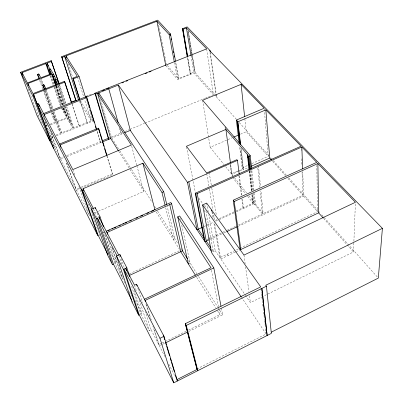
<?xml version="1.0" encoding="UTF-8"?>
<svg xmlns="http://www.w3.org/2000/svg" width="403" height="403" viewBox="0 0 403 403"><rect width="100%" height="100%" fill="white"/><g stroke="black" fill="none" stroke-linecap="round" stroke-linejoin="round"><path stroke-width="0.3" stroke-dasharray="2.02 1.51" d="M245.447 295.334L250.374 302.608L353.476 251.956L353.869 241.896M353.894 241.266L355.401 202.905M196.881 368.957L266.101 333.996L241.583 297.404M162.202 344.489L159.381 345.875L153.921 328.541M162.767 344.212L164.459 343.381M188.73 331.473L222.592 314.849L221.323 308.058M161.573 343.301L158.762 344.676L152.913 326.138M162.132 343.024L186.277 331.185M188.523 330.082L219.967 314.662L219.141 310.345M140.793 314.108L149.327 330.813L151.175 329.916L145.276 311.529M134.264 290.422L141.881 313.65L140.818 314.159L131.166 284.941M238.294 248.978L219.902 257.633L213.771 222.365M239.931 248.208L317.564 211.671L316.798 165.502M235.387 252.077L220.799 258.953L214.487 222.446M235.936 251.82L239.221 250.273M212.487 251.971L215.202 250.701L208.769 214.834M188.397 263.985L190.201 263.139L181.582 224.552M206.799 239.659L209.066 238.611M209.636 238.349L222.108 232.581M222.678 232.319L226.647 230.486M227.211 230.224L235.72 226.29M238.556 224.98L302.905 195.228L302.033 171.975M210.255 239.241L223.348 233.181M223.917 232.919L226.194 231.866M238.153 226.33L303.625 196.034L302.729 171.517M123.671 276.463L121.958 277.254L111.686 247.14M129.373 273.828L180.141 250.384M124.875 282.951L114.885 263.411L115.883 262.958L108.18 240.51M217.101 219.615L214.819 220.658L213.862 215.086M219.353 218.587L233.992 211.897M236.244 210.865L253.084 203.167L252.122 194.508M203.918 226.607L206.749 225.312M207.313 225.055L213.545 222.204M215.806 221.171L218.638 219.877M219.202 219.615L235.619 212.109M236.183 211.847L253.366 203.989L252.338 194.709M251.845 194.634L252.812 203.293L253.915 204.679L255.467 203.968L254.333 193.445M239.689 147.397L242.168 167.89L243.608 169.638L247.588 167.875M103.324 232.848L105.621 231.831M242.168 167.89L247.835 165.381M251.799 163.623L268.237 156.344L264.232 108.216M237.725 171.053L231.413 173.849L230.138 164.56M238.299 170.796L242.888 168.761L240.425 148.259M239.301 171.074L231.836 174.383L230.486 164.469M239.876 170.817L243.321 169.29L240.868 148.778M66.641 163.235L76.499 190.322L89.214 215.288L90.937 214.537M94.383 213.036L97.828 211.53M98.403 211.278L143.78 191.48L136.849 165.552M202.623 100.261L210.19 147.276L231.962 137.891M240.556 134.189L246.283 131.716L268.237 156.344M76.499 190.322L79.96 188.846M80.54 188.599L112.85 174.826L107.163 156.163M50.869 132.763L60.662 159.22L76.021 189.38L80.63 187.415M81.204 187.173L112.316 173.92L112.85 174.826M215.937 94.332L216.295 96.821L216.623 96.685L216.27 94.196M45.101 121.595L54.889 147.876L60.153 158.218L63.629 156.782M66.53 155.583L101.778 141.01M108.301 138.31L122.452 132.461M124.769 131.504L129.403 129.585M129.983 129.348L144.465 123.358M145.045 123.117L204.719 98.443M205.303 98.201L212.834 95.088M60.662 159.22L64.148 157.78M67.049 156.581L101.813 142.194M100.619 99.496L111.833 138.043L123.011 133.418M52.808 144.209L54.889 147.876M50.617 137.267L52.284 136.592M56.173 135.015L60.621 133.212L52.944 111.576M53.367 111.616L59.448 128.658L61.664 132.789L72.752 128.295L65.543 107.032M62.803 108.246L73.87 127.816L91.154 120.809L84.605 99.788M51.055 138.017L53.377 137.075M56.274 135.897L92.876 121.051M187.455 57.649L190.196 73.663L194.589 71.89L195.123 72.485L188.196 31.212M165.759 65.523L177.602 79.552L193.914 72.973L213.414 94.846L206.689 48.864M52.516 112.623L58.41 129.076L59.448 128.658M46.199 125.801L47.342 125.343M50.204 124.195L55.357 122.129L51.735 112.054M63.467 108.075L66.717 117.575L56.546 121.656L54.415 117.691L52.506 112.372M50.511 124.834L67.064 118.19L72.752 128.295M51.317 112.845L53.231 118.165L54.415 117.691M37.655 115.454L39.383 114.769M86.297 96.161L91.567 94.075M195.012 72.53L214.542 94.362M214.96 94.826L216.623 96.685M216.295 96.821L236.39 119.303M239.322 122.583L269.048 155.84M270.72 157.714L271.557 158.651M273.234 160.525L286.629 175.512M288.724 177.854L318.032 210.643M318.451 211.112L320.123 212.986M321.801 214.859L377.903 277.627M272.645 161.291L285.495 175.703M287.984 178.494L302.905 195.228M303.625 196.034L317.564 211.671M323.599 218.441L353.476 251.956M190.196 73.663L190.725 74.258L187.884 57.619M167.245 65.326L178.872 79.038L175.779 62.425M210.19 147.276L224.083 164.671M225.625 166.605L232.999 175.839M234.551 177.778L246.555 192.815M248.883 195.722L263.159 213.605L260.912 190.629M232.405 177.174L245.281 193.359M247.623 196.301L253.084 203.167M198.835 198.16L202.467 203.273M227.368 254.122L228.274 255.431M215.202 250.701L245.095 294.815M211.656 249.074L213.338 251.573L205.888 210.789M111.833 138.043L119.51 150.299M119.847 150.828L131.192 168.948M131.529 169.482L152.223 202.513M154.561 206.245L155.558 207.842M157.563 211.041L177.844 243.417M181.093 248.606L181.743 249.643M188.533 260.474L196.881 273.803M198.548 276.468L217.585 306.854M217.917 307.388L222.592 314.849M118.663 151.216L129.57 168.701M129.897 169.23L143.78 191.48M156.243 212.038L179.496 249.346M196.709 277.319L215.65 307.731M217.64 310.93L219.967 314.662M80.459 100.705L92.549 120.517M79.235 101.178L91.154 120.809M61.427 108.17L66.717 117.575M53.231 118.165L55.357 122.129M58.41 129.076L60.621 133.212M151.175 329.916L164.797 356.403M168.786 364.166L174.771 375.803M115.883 262.958L111.107 253.653L103.153 230.627M135.151 300.527L141.881 313.65M129.348 291.712L131.59 296.094M99.873 235.73L88.489 204.024M42.28 123.514L38.471 116.039L27.822 87.879M43.61 118.165L54.707 147.946M49.71 130.018L60.153 158.218M66.374 162.893L76.021 189.38M39.615 80.348L42.809 89.214M43.02 89.804L50.466 110.482M40.864 79.87L42.345 84.005M44.673 90.509L51.448 109.42M44.728 90.882L51.463 109.687M72.827 169.577L74.716 174.852M78.917 186.574L89.214 215.288M39.605 78.278L41.947 84.796M44.29 91.315L50.889 109.687M45.816 90.458L52.314 108.674M40.874 77.789L43.202 84.308M45.04 89.607L52.098 109.203M46.149 89.174L53.065 108.624M54.113 111.571L61.664 132.789M93.556 208.991L96.438 217.252M104.906 234.475L114.885 263.411M50.083 75.945L53.131 84.776M53.947 87.134L60.445 105.979M97.032 212.915L98.458 217.046M55.69 86.831L61.961 105.128M62.974 108.08L63.377 109.258L62.284 109.697L61.876 108.513M51.236 75.301L54.486 84.766M54.687 85.36L61.538 105.546M62.616 108.437L64.238 113.172L65.341 112.734L63.724 107.999M50.496 75.467L53.745 84.907M54.561 87.27L60.858 105.566M56.727 86.232L63.024 104.684M64.042 107.661L68.51 120.759L69.628 120.311L65.18 107.208M56.239 86.096L62.712 105.037M56.093 86.106L62.596 105.118M63.609 108.09L67.064 118.19M55.952 86.101L62.45 105.102M57.901 85.774L64.168 104.231M57.508 86.313L63.805 104.81M64.616 107.188L70.334 123.993L71.452 123.54L65.87 107.052M108.553 237.241L109.153 239.014M112.175 247.87L122.633 278.574M59.125 84.101L65.699 103.662M66.697 106.548L73.87 127.816M58.692 85.849L64.873 104.11M57.936 84.59L64.54 104.08M59.568 84.947L65.926 103.808M118.95 255.668L122.139 265.219M121.273 258.736L124.446 268.287M126.839 271.844L127.429 273.632M130.748 279.702L131.141 280.896M72.077 104.004L79.482 126.487L72.026 104.432M134.516 285.178L136.632 291.696M139.322 299.993L149.327 330.813M137.856 288.397L142.425 302.633M68.399 63.704L72.58 76.877M80.429 101.355L87.391 123.278L80.162 101.198M145.936 304.013L150.274 317.765M146.39 304.638L151.286 320.173M77.492 76.963L83.668 96.785M97.209 131.227L100.72 142.642L96.816 130.874M85.995 98.811L92.69 120.452M106.81 155.865L112.316 173.92M119.207 127.751L120.714 133.181M119.983 129.287L121.318 134.118M131.69 146.254L136.688 164.948M165.673 207.706L173.34 239.468L174.917 238.747L167.19 206.356M180.217 218.426L180.489 219.65M158.656 25.067L166.323 63.765M186.564 146.888L195.334 192.332M211.474 270.232L218.436 306.643M174.368 62.324L177.602 79.552M175.522 62.616L178.504 78.605L190.347 73.835L187.506 57.201M204.301 210.17L204.643 212.018M205.782 218.199L206.124 220.048M206.81 223.756L207.152 225.609M209.323 237.347L209.666 239.196M204.875 205.228L205.213 207.082M206.663 203.087L208.215 211.741M211.943 211.847L212.91 217.419M212.668 211.928L213.953 219.353M206.729 173.592L208.966 186.599M209.389 189.078L213.011 210.129M209.182 172.519L211.368 185.531M211.787 188.01L216.371 215.278M187.869 31.217L191.637 54.017M191.737 54.637L194.589 71.89M191.042 55.71L193.914 72.973M188.317 31.167L195.123 72.485M209.978 52.607L215.852 93.708M210.235 51.846L216.179 93.572M230.712 164.772L232.234 175.935M225.317 126.663L225.66 129.146M225.045 127.383L225.297 129.242M243.966 255.074L245.13 263.713M245.548 266.801L248.878 291.495M249.462 295.817L250.374 302.608M239.417 175.789L241.83 194.911M242.374 199.228L243.543 208.482L242.999 207.777L241.906 199.142M238.929 175.708L241.432 195.445M241.09 148.506L243.608 169.638M260.948 288.755L261.441 293.092M261.512 293.711L262.922 306.109M263.204 308.587L264.474 319.745M264.544 320.365L264.973 324.083M265.043 324.702L265.466 328.42M265.537 329.039L265.96 332.757M249.729 171.199L251.925 190.997M249.512 171.003L251.709 190.795M249.225 171.129L251.432 190.921M251.049 170.897L253.205 190.705M253.477 193.183L254.691 204.326L262.373 213.968L260.096 190.997M244.848 118.628L246.283 131.716M250.162 170.645L252.349 190.448M252.757 194.16L253.915 204.679M251.865 170.534L253.93 189.727M257.824 168.031L259.728 187.274M258.484 165.789L260.55 186.901M301.162 148.722L301.232 150.606M301.54 158.777L301.751 164.434"/><path stroke-width="0.6" d="M210.235 51.846L210.059 50.597L209.711 50.738L382.402 228.355L378.321 278.095L271.29 332.178M139.206 314.864L173.753 382.85L271.35 333.382L266.428 286.19L265.758 285.259L382.402 228.355M165.588 342.827L187.602 332.022M185.279 323.685L186.277 325.443L197.828 370.674L196.881 368.957L185.279 323.685L260.731 286.891L202.628 204.895L206.663 203.087L243.966 255.074L355.426 202.276L317.881 163.553L234.208 201.495L240.858 249.502L239.931 248.208L233.226 200.21L316.748 162.384L301.837 146.999L195.858 194.165L205.011 241.669L209.117 239.77M267.118 335.523L261.829 288.437L266.428 286.19M173.753 382.85L159.961 338.293L163.991 336.329L136.526 284.241L134.516 285.178L125.66 268.272L126.471 270.705M186.277 325.443L261.829 288.437M129.771 276.725L126.844 267.794L119.882 254.56L116.502 256.091L132.033 301.998L138.708 315.161L139.231 314.914L123.943 269.063L159.961 338.293M144.425 299.233L211.001 267.763L177.723 216.854L179.667 215.978L213.832 267.914L220.98 306.204M213.832 267.914L145.07 300.452L145.448 301.645M239.765 250.016L318.622 212.86L317.881 163.553M132.033 301.998L132.547 301.756M128.9 275.672L182.524 250.883L171.633 203.757L170.817 202.523L106.251 231.196M226.763 231.599L237.014 226.859M138.708 315.161L123.399 269.375L126.844 267.794M112.412 264.539L113.404 264.086L97.4 218.053L96.332 218.522L112.412 264.539L107.687 255.2L91.501 209.207L95.194 207.6L100.075 216.879L103.521 226.924M202.22 227.383L197.022 229.76L187.471 182.352L118.381 85.053L95.551 94.116L94.952 93.194L206.689 48.864L186.423 27.963L183.053 29.268L182.504 28.699L187.158 26.9L210.059 50.597M250.993 166.358L269.748 158.036L265.834 109.868L237.901 121.771L236.385 120.069L264.232 108.216L241.09 84.343L202.623 100.261L250.263 155.679L251.663 168.681M59.17 83.769L51.196 60.662L20.598 72.303L37.081 115.681L97.682 235.357L98.09 235.176L81.764 189.279L81.32 189.47L37.031 104.009L38.361 103.485L72.827 169.577L131.368 145.05L97.511 93.34L110.729 138.501L118.331 150.687M107.913 230.813L109.631 230.048M111.928 229.03L113.072 228.521M114.22 228.007L115.938 227.247M118.804 225.972L120.527 225.206M122.819 224.189L123.968 223.68M125.111 223.171L126.834 222.406M129.701 221.131L131.418 220.37M136.007 218.33L137.725 217.57M140.597 216.295L142.889 215.278M146.904 213.494L148.621 212.729M151.488 211.454L153.78 210.437M171.633 203.757L106.941 232.521L107.546 234.289M204.407 240.767L195.223 193.269L301.066 146.208L265.834 109.868M250.026 169.406L248.596 156.409L250.263 155.679M99.612 219.121L99.002 217.353L100.075 216.879M165.084 205.263L161.991 192.438L163.694 191.692L98.69 92.871L99.042 94.075M249.019 169.275L247.432 155.044L247.724 154.918L225.892 129.423L186.443 146.274L206.623 172.978L236.899 159.674L237.473 160.369L239.186 173.94M187.471 182.352L237.473 160.369M233.68 137.151L238.264 135.176M83.91 191.072L83.078 188.72L142.874 163.205L161.991 192.438M102.322 140.783L108.301 138.31L108.891 139.262L95.551 94.116M102.357 141.967L110.729 138.501M124.698 132.718L130.325 130.391L211.389 251.17M59.518 144.057L98.367 128.179L98.911 129.066L106.981 155.558M98.911 129.066L60.002 144.984L60.858 147.337M51.448 141.539L50.632 139.937L49.579 140.365L32.991 96.211L20.598 72.303M86.237 97.083L96.181 93.138M102.609 90.584L104.367 89.889M106.704 88.957L108.457 88.262M121.908 82.927L123.661 82.232M125.998 81.3L127.751 80.605M145.297 73.643L147.05 72.948M149.387 72.021L151.14 71.321M96.655 129.423L86.852 97.571L44.123 114.543L44.778 116.306M71.124 102.181L75.769 100.337L76.207 101.062L61.669 56.677L157.679 20.15L170.509 34.124L175.552 61.196M43.615 113.565L86.267 96.639L86.852 97.571M53.639 148.385L33.378 94.367L64.868 82.111L71.689 102.82M62.102 57.377L64.636 56.415L77.305 76.363L72.827 78.106L73.281 78.837L79.114 76.565L85.622 97.607M32.991 96.211L34.114 95.773L50.632 139.937M56.909 84.544L55.307 79.834L56.501 79.376L58.929 83.512L64.425 81.371L64.868 82.111M44.305 89.708L42.622 85.008L43.72 84.58L45.937 88.584M28.633 85.904L27.757 83.572L52.032 74.228L53.478 76.706L54.667 76.248L55.881 79.819M66.495 57.72L65.926 55.921L156.943 21.268L169.164 34.643L170.509 34.124M22.941 74.973L22.054 72.626L45.816 63.578L47.242 66.027L48.405 65.583L49.821 69.714M50.828 74.117L49.201 69.381L50.375 68.933L54.667 76.248M38.98 78.58L37.489 74.444L38.748 73.961L40.874 77.789L51.685 73.628L49.201 69.381M47.579 64.903L46.975 63.14L51.619 61.367M269.748 158.036L271.405 159.895M318.622 212.86L323.186 217.978M247.432 155.044L248.596 156.409M233.226 200.21L234.208 201.495M195.223 193.269L195.858 194.165M108.17 87.95L108.795 88.856L118.144 122.653M203.978 237.689L198.261 229.196L188.8 181.768M210.981 248.077L206.271 241.085L197.213 193.561M241.236 296.88L211.464 252.449L202.628 204.895M65.926 55.921L79.114 76.565M182.005 250.056L187.531 258.877M195.379 275.189L180.751 251.704L169.718 204.608M46.975 63.14L48.405 65.583M55.307 79.834L57.735 83.995L32.991 93.622L27.757 83.572M37.489 74.444L39.605 78.278L27.434 82.958L22.054 72.626M42.622 85.008L44.829 89.018M99.002 217.353L118.749 255.074M83.078 188.72L93.35 208.401M33.378 94.367L34.114 95.773M97.4 218.053L117.061 255.84M116.502 256.091L123.399 269.375M81.764 189.279L91.995 208.991M91.501 209.207L96.332 218.522M113.404 264.086L131.7 300.094M98.09 235.176L107.863 254.444M38.577 104.07L39.449 106.407M38.748 73.961L39.172 75.144M81.32 189.47L97.682 235.357M43.72 84.58L44.35 86.343M45.816 63.578L49.675 74.767M95.194 207.6L95.602 208.779M47.242 66.027L50.088 74.288M53.478 76.706L56.324 85.038M50.375 68.933L50.778 70.117M52.032 74.228L55.891 85.512M52.294 75.411L55.543 84.912M53.292 73.905L53.695 75.094M51.196 60.662L58.944 83.638M119.882 254.56L120.482 256.348M64.425 81.371L71.442 102.659M61.669 56.677L75.769 100.337M136.526 284.241L137.096 286.024M64.636 56.415L78.59 100.115M73.281 78.837L79.865 99.576M72.827 78.106L79.598 99.425M86.267 96.639L89.783 108.054M90.524 110.452L94.221 122.467M95.335 126.068L96.262 129.071M98.367 128.179L99.833 132.99M100.201 134.194L103.873 146.234M104.609 148.642L106.442 154.661M163.991 336.329L177.436 380.991L176.766 379.681L197.122 369.395L185.536 324.133M163.28 334.989L164.721 339.759M165.442 342.142L166.338 345.119M166.696 346.313L169.572 355.849M170.293 358.232L171.189 361.209M171.552 362.403L174.428 371.939M175.506 375.51L176.403 378.493M94.952 93.194L108.301 138.31M118.381 85.053L130.325 130.391M142.874 163.205L154.928 209.928M163.694 191.692L166.756 204.523M177.723 216.854L188.397 263.985M156.943 21.268L165.759 65.523M169.164 34.643L174.252 61.709M170.126 33.711L170.474 35.555M171.043 38.628L171.275 39.857M173.456 51.544L173.688 52.773M174.257 55.851L174.489 57.08M211.62 209.993L211.832 211.232M183.053 29.268L187.677 56.385M182.66 28.865L187.4 56.586M182.504 28.699L187.244 56.415M186.423 27.963L191.042 55.71M225.892 129.423L230.461 162.913M236.385 120.069L239.16 143.05M237.901 121.771L240.646 144.773M237.599 121.434L240.349 144.43M237.14 120.92L239.901 143.911M248.016 155.734L249.528 169.346M247.931 156.772L248.067 158.011M248.344 160.485L248.48 161.724M248.686 163.578L248.822 164.817M249.099 167.29L249.235 168.525M261.885 288.518L267.174 335.598M249.427 156.042L250.847 169.043M241.09 84.343L244.641 116.759M301.837 146.999L302.638 169.003"/></g></svg>
